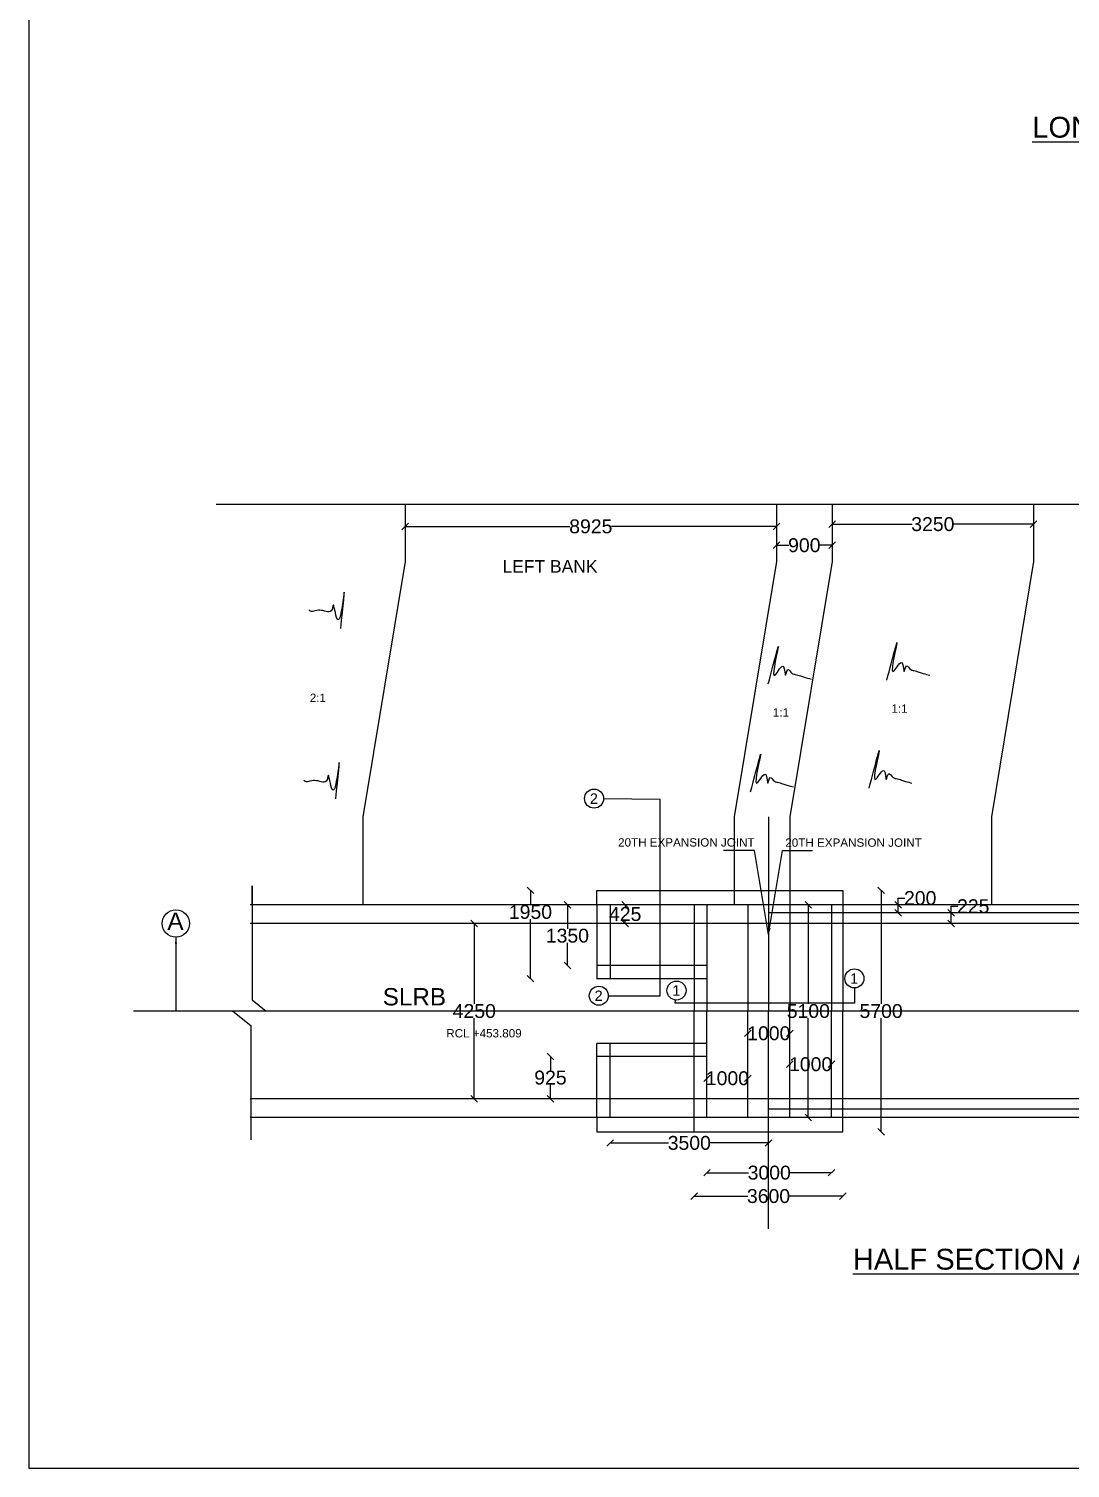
# Model space of a CAD drawing. Header units: millimetres. Extents: x 5124 to 3457305, y 2311 to 45956236.
# Drawn here: x 3411222 to 3426218, y 45925120 to 45945860 of the extents above; entities that cross this region are included whole.
import ezdxf

# ---------------------------------------------------------------- set-up
doc = ezdxf.new("R2010")
doc.units = ezdxf.units.MM
doc.header["$MEASUREMENT"] = 0
for name, color, linetype in [('DIMENSION', 7, 'Continuous'), ('DRAWING', 7, 'Continuous'), ('TEXT', 7, 'Continuous')]:
    doc.layers.add(name, color=color, linetype=linetype)
doc.styles.get("Standard").update_dxf_attribs({"font": 'arial.ttf', "height": 200})
doc.dimstyles.get("Standard").update_dxf_attribs({"dimtxt": 200, "dimasz": 110, "dimexe": 0.18, "dimexo": 0.0625, "dimgap": 0.09, "dimtad": 0, "dimtih": 1, "dimtoh": 1, "dimdec": 0, "dimzin": 0, "dimdsep": 46, "dimtxsty": 'Standard', "dimblk": 'OBLIQUE', "dimcen": 0.09, "dimse1": 1, "dimse2": 1, "dimadec": 0, "dimazin": 0, "dimtfac": 1, "dimtdec": 0, "dimtofl": 0, "dimtmove": 0, "dimatfit": 3, "dimfxl": 1, "dimtolj": 1, "dimtzin": 0, "dimarcsym": 0})

# ---------------------------------------------------------------- blocks, each defined once
blk = doc.blocks.new('_Oblique')
at = {"color": 0, "linetype": 'ByBlock', "lineweight": -2}
blk.add_line((-0.5, -0.5), (0.5, 0.5), dxfattribs=at)
blk = doc.blocks.new('*D57')
at = {"layer": 'Defpoints', "color": 0, "transparency": 16777216}
for p in [(3419401, 45933446), (3418446, 45932174), (3419401, 45932174)]:
    blk.add_point(p, dxfattribs=at)
at = {"layer": 'DRAWING', "color": 0, "lineweight": -2, "transparency": 16777216}
for p, q in [((3418446, 45933446), (3418446, 45933236)), ((3418446, 45932174), (3418446, 45933031))]:
    blk.add_line(p, q, dxfattribs=at)
at = {"layer": 'DRAWING', "color": 0, "lineweight": -2, "transparency": 16777216, "xscale": 95, "yscale": 95, "zscale": 95}
for p, rotation in [((3418446, 45933446), 90), ((3418446, 45932174), 270)]:
    blk.add_blockref('_Oblique', p, dxfattribs=dict(at, rotation=rotation))
at = {"layer": 'DRAWING', "color": 0, "transparency": 16777216, "insert": (3418446, 45933134), "char_height": 200, "attachment_point": 5}
blk.add_mtext('\\A1;1950', dxfattribs=at)
blk = doc.blocks.new('*D58')
at = {"layer": 'Defpoints', "color": 0, "transparency": 16777216}
for p in [(3419222, 45933239), (3418978, 45932362), (3419401, 45932362)]:
    blk.add_point(p, dxfattribs=at)
at = {"layer": 'DRAWING', "color": 0, "lineweight": -2, "transparency": 16777216}
for p, q in [((3418978, 45933239), (3418978, 45932894)), ((3418978, 45932362), (3418978, 45932689))]:
    blk.add_line(p, q, dxfattribs=at)
at = {"layer": 'DRAWING', "color": 0, "lineweight": -2, "transparency": 16777216, "xscale": 95, "yscale": 95, "zscale": 95}
for p, rotation in [((3418978, 45933239), 90), ((3418978, 45932362), 270)]:
    blk.add_blockref('_Oblique', p, dxfattribs=dict(at, rotation=rotation))
at = {"layer": 'DRAWING', "color": 0, "transparency": 16777216, "insert": (3418978, 45932792), "char_height": 200, "attachment_point": 5}
blk.add_mtext('\\A1;1350', dxfattribs=at)
blk = doc.blocks.new('*D59')
at = {"layer": 'Defpoints', "color": 0, "transparency": 16777216}
for p in [(3419810, 45933239), (3419810, 45933239), (3419810, 45932970)]:
    blk.add_point(p, dxfattribs=at)
at = {"layer": 'DRAWING', "color": 0, "lineweight": -2, "transparency": 16777216}
for p, q in [((3419810, 45933239), (3419810, 45933206)), ((3419810, 45932970), (3419810, 45933002))]:
    blk.add_line(p, q, dxfattribs=at)
at = {"layer": 'DRAWING', "color": 0, "lineweight": -2, "transparency": 16777216, "xscale": 95, "yscale": 95, "zscale": 95}
for p, rotation in [((3419810, 45933239), 90), ((3419810, 45932970), 270)]:
    blk.add_blockref('_Oblique', p, dxfattribs=dict(at, rotation=rotation))
at = {"layer": 'DRAWING', "color": 0, "transparency": 16777216, "insert": (3419810, 45933104), "char_height": 200, "attachment_point": 5}
blk.add_mtext('\\A1;425', dxfattribs=at)
blk = doc.blocks.new('*D60')
at = {"layer": 'Defpoints', "color": 0, "transparency": 16777216}
for p in [(3422575, 45933239), (3422447, 45930174), (3422575, 45930174)]:
    blk.add_point(p, dxfattribs=at)
at = {"layer": 'DRAWING', "color": 0, "lineweight": -2, "transparency": 16777216}
for p, q in [((3422447, 45933239), (3422447, 45931809)), ((3422447, 45930174), (3422447, 45931604))]:
    blk.add_line(p, q, dxfattribs=at)
at = {"layer": 'DRAWING', "color": 0, "lineweight": -2, "transparency": 16777216, "xscale": 95, "yscale": 95, "zscale": 95}
for p, rotation in [((3422447, 45933239), 90), ((3422447, 45930174), 270)]:
    blk.add_blockref('_Oblique', p, dxfattribs=dict(at, rotation=rotation))
at = {"layer": 'DRAWING', "color": 0, "transparency": 16777216, "insert": (3422447, 45931706), "char_height": 200, "attachment_point": 5}
blk.add_mtext('\\A1;5100', dxfattribs=at)
blk = doc.blocks.new('*D61')
at = {"layer": 'Defpoints', "color": 0, "transparency": 16777216}
for p in [(3422945, 45933446), (3423495, 45933446), (3422945, 45929968)]:
    blk.add_point(p, dxfattribs=at)
at = {"layer": 'DRAWING', "color": 0, "lineweight": -2, "transparency": 16777216}
for p, q in [((3423495, 45933446), (3423495, 45931809)), ((3423495, 45929968), (3423495, 45931604))]:
    blk.add_line(p, q, dxfattribs=at)
at = {"layer": 'DRAWING', "color": 0, "lineweight": -2, "transparency": 16777216, "xscale": 95, "yscale": 95, "zscale": 95}
for p, rotation in [((3423495, 45933446), 90), ((3423495, 45929968), 270)]:
    blk.add_blockref('_Oblique', p, dxfattribs=dict(at, rotation=rotation))
at = {"layer": 'DRAWING', "color": 0, "transparency": 16777216, "insert": (3423495, 45931706), "char_height": 200, "attachment_point": 5}
blk.add_mtext('\\A1;5700', dxfattribs=at)
blk = doc.blocks.new('*D62')
at = {"layer": 'Defpoints', "color": 0, "transparency": 16777216}
for p in [(3423741, 45933239), (3423766, 45933239), (3423766, 45933121)]:
    blk.add_point(p, dxfattribs=at)
at = {"layer": 'DRAWING', "color": 0, "lineweight": -2, "transparency": 16777216}
for p, q in [((3423741, 45933239), (3423741, 45933334)), ((3423741, 45933334), (3423836, 45933334)), ((3423741, 45933121), (3423741, 45933239))]:
    blk.add_line(p, q, dxfattribs=at)
at = {"layer": 'DRAWING', "color": 0, "lineweight": -2, "transparency": 16777216, "xscale": 95, "yscale": 95, "zscale": 95}
for p, rotation in [((3423741, 45933239), 90), ((3423741, 45933121), 270)]:
    blk.add_blockref('_Oblique', p, dxfattribs=dict(at, rotation=rotation))
at = {"layer": 'DRAWING', "color": 0, "transparency": 16777216, "insert": (3424058, 45933334), "char_height": 200, "attachment_point": 5}
blk.add_mtext('\\A1;200', dxfattribs=at)
blk = doc.blocks.new('*D63')
at = {"layer": 'Defpoints', "color": 0, "transparency": 16777216}
for p in [(3424503, 45933121), (3424503, 45933121), (3424503, 45932969.5)]:
    blk.add_point(p, dxfattribs=at)
at = {"layer": 'DRAWING', "color": 0, "lineweight": -2, "transparency": 16777216}
for p, q in [((3424503, 45933121), (3424503, 45933216)), ((3424503, 45933216), (3424598, 45933216)), ((3424503, 45932969.5), (3424503, 45933121))]:
    blk.add_line(p, q, dxfattribs=at)
at = {"layer": 'DRAWING', "color": 0, "lineweight": -2, "transparency": 16777216, "xscale": 95, "yscale": 95, "zscale": 95}
for p, rotation in [((3424503, 45933121), 90), ((3424503, 45932969.5), 270)]:
    blk.add_blockref('_Oblique', p, dxfattribs=dict(at, rotation=rotation))
at = {"layer": 'DRAWING', "color": 0, "transparency": 16777216, "insert": (3424821.487, 45933216), "char_height": 200, "attachment_point": 5}
blk.add_mtext('\\A1;225', dxfattribs=at)
blk = doc.blocks.new('*D64')
at = {"layer": 'Defpoints', "color": 0, "transparency": 16777216}
for p in [(3421577, 45931386), (3422180, 45931386), (3422180, 45931386)]:
    blk.add_point(p, dxfattribs=at)
at = {"layer": 'DRAWING', "color": 0, "lineweight": -2, "transparency": 16777216}
for p, q in [((3421577, 45931386), (3421590, 45931386)), ((3422180, 45931386), (3422167, 45931386))]:
    blk.add_line(p, q, dxfattribs=at)
at = {"layer": 'DRAWING', "color": 0, "lineweight": -2, "transparency": 16777216, "xscale": 95, "yscale": 95, "zscale": 95, "rotation": 180}
blk.add_blockref('_Oblique', (3421577, 45931386), dxfattribs=at)
at = {"layer": 'DRAWING', "color": 0, "lineweight": -2, "transparency": 16777216, "xscale": 95, "yscale": 95, "zscale": 95}
blk.add_blockref('_Oblique', (3422180, 45931386), dxfattribs=at)
at = {"layer": 'DRAWING', "color": 0, "transparency": 16777216, "insert": (3421878, 45931386), "char_height": 200, "attachment_point": 5}
blk.add_mtext('\\A1;1000', dxfattribs=at)
blk = doc.blocks.new('*D65')
at = {"layer": 'Defpoints', "color": 0, "transparency": 16777216}
for p in [(3422180, 45930940), (3422780, 45930940), (3422780, 45930940)]:
    blk.add_point(p, dxfattribs=at)
at = {"layer": 'DRAWING', "color": 0, "lineweight": -2, "transparency": 16777216}
for p, q in [((3422180, 45930940), (3422191, 45930940)), ((3422780, 45930940), (3422769, 45930940))]:
    blk.add_line(p, q, dxfattribs=at)
at = {"layer": 'DRAWING', "color": 0, "lineweight": -2, "transparency": 16777216, "xscale": 95, "yscale": 95, "zscale": 95, "rotation": 180}
blk.add_blockref('_Oblique', (3422180, 45930940), dxfattribs=at)
at = {"layer": 'DRAWING', "color": 0, "lineweight": -2, "transparency": 16777216, "xscale": 95, "yscale": 95, "zscale": 95}
blk.add_blockref('_Oblique', (3422780, 45930940), dxfattribs=at)
at = {"layer": 'DRAWING', "color": 0, "transparency": 16777216, "insert": (3422480, 45930940), "char_height": 200, "attachment_point": 5}
blk.add_mtext('\\A1;1000', dxfattribs=at)
blk = doc.blocks.new('*D66')
at = {"layer": 'Defpoints', "color": 0, "transparency": 16777216}
for p in [(3420988, 45930738), (3420988, 45930738), (3421577, 45930738)]:
    blk.add_point(p, dxfattribs=at)
at = {"layer": 'DRAWING', "color": 0, "lineweight": -2, "transparency": 16777216}
for p, q in [((3420988, 45930738), (3420993, 45930738)), ((3421577, 45930738), (3421571, 45930738))]:
    blk.add_line(p, q, dxfattribs=at)
at = {"layer": 'DRAWING', "color": 0, "lineweight": -2, "transparency": 16777216, "xscale": 95, "yscale": 95, "zscale": 95, "rotation": 180}
blk.add_blockref('_Oblique', (3420988, 45930738), dxfattribs=at)
at = {"layer": 'DRAWING', "color": 0, "lineweight": -2, "transparency": 16777216, "xscale": 95, "yscale": 95, "zscale": 95}
blk.add_blockref('_Oblique', (3421577, 45930738), dxfattribs=at)
at = {"layer": 'DRAWING', "color": 0, "transparency": 16777216, "insert": (3421282, 45930738), "char_height": 200, "attachment_point": 5}
blk.add_mtext('\\A1;1000', dxfattribs=at)
blk = doc.blocks.new('*D67')
at = {"layer": 'Defpoints', "color": 0, "transparency": 16777216}
for p in [(3419592, 45930174), (3419592, 45929806), (3421874, 45929838)]:
    blk.add_point(p, dxfattribs=at)
at = {"layer": 'DRAWING', "color": 0, "lineweight": -2, "transparency": 16777216}
for p, q in [((3419592, 45929806), (3420435, 45929806)), ((3421874, 45929806), (3421031, 45929806))]:
    blk.add_line(p, q, dxfattribs=at)
at = {"layer": 'DRAWING', "color": 0, "lineweight": -2, "transparency": 16777216, "xscale": 95, "yscale": 95, "zscale": 95, "rotation": 180}
blk.add_blockref('_Oblique', (3419592, 45929806), dxfattribs=at)
at = {"layer": 'DRAWING', "color": 0, "lineweight": -2, "transparency": 16777216, "xscale": 95, "yscale": 95, "zscale": 95}
blk.add_blockref('_Oblique', (3421874, 45929806), dxfattribs=at)
at = {"layer": 'DRAWING', "color": 0, "transparency": 16777216, "insert": (3420733, 45929806), "char_height": 200, "attachment_point": 5}
blk.add_mtext('\\A1;3500', dxfattribs=at)
blk = doc.blocks.new('*D68')
at = {"layer": 'Defpoints', "color": 0, "transparency": 16777216}
for p in [(3420988, 45930174), (3422780, 45930174), (3422780, 45929378)]:
    blk.add_point(p, dxfattribs=at)
at = {"layer": 'DRAWING', "color": 0, "lineweight": -2, "transparency": 16777216}
for p, q in [((3420988, 45929378), (3421586, 45929378)), ((3422780, 45929378), (3422182, 45929378))]:
    blk.add_line(p, q, dxfattribs=at)
at = {"layer": 'DRAWING', "color": 0, "lineweight": -2, "transparency": 16777216, "xscale": 95, "yscale": 95, "zscale": 95, "rotation": 180}
blk.add_blockref('_Oblique', (3420988, 45929378), dxfattribs=at)
at = {"layer": 'DRAWING', "color": 0, "lineweight": -2, "transparency": 16777216, "xscale": 95, "yscale": 95, "zscale": 95}
blk.add_blockref('_Oblique', (3422780, 45929378), dxfattribs=at)
at = {"layer": 'DRAWING', "color": 0, "transparency": 16777216, "insert": (3421884, 45929378), "char_height": 200, "attachment_point": 5}
blk.add_mtext('\\A1;3000', dxfattribs=at)
blk = doc.blocks.new('*D69')
at = {"layer": 'Defpoints', "color": 0, "transparency": 16777216}
for p in [(3420802, 45930174), (3422945, 45929968), (3422945, 45929040)]:
    blk.add_point(p, dxfattribs=at)
at = {"layer": 'DRAWING', "color": 0, "lineweight": -2, "transparency": 16777216}
for p, q in [((3420802, 45929040), (3421575, 45929040)), ((3422945, 45929040), (3422172, 45929040))]:
    blk.add_line(p, q, dxfattribs=at)
at = {"layer": 'DRAWING', "color": 0, "lineweight": -2, "transparency": 16777216, "xscale": 95, "yscale": 95, "zscale": 95, "rotation": 180}
blk.add_blockref('_Oblique', (3420802, 45929040), dxfattribs=at)
at = {"layer": 'DRAWING', "color": 0, "lineweight": -2, "transparency": 16777216, "xscale": 95, "yscale": 95, "zscale": 95}
blk.add_blockref('_Oblique', (3422945, 45929040), dxfattribs=at)
at = {"layer": 'DRAWING', "color": 0, "transparency": 16777216, "insert": (3421874, 45929040), "char_height": 200, "attachment_point": 5}
blk.add_mtext('\\A1;3600', dxfattribs=at)
blk = doc.blocks.new('*D70')
at = {"layer": 'Defpoints', "color": 0, "transparency": 16777216}
for p in [(3419401, 45931051), (3418734, 45930444), (3419401, 45930444)]:
    blk.add_point(p, dxfattribs=at)
at = {"layer": 'DRAWING', "color": 0, "lineweight": -2, "transparency": 16777216}
for p, q in [((3418734, 45931051), (3418734, 45930849)), ((3418734, 45930444), (3418734, 45930645))]:
    blk.add_line(p, q, dxfattribs=at)
at = {"layer": 'DRAWING', "color": 0, "lineweight": -2, "transparency": 16777216, "xscale": 95, "yscale": 95, "zscale": 95}
for p, rotation in [((3418734, 45931051), 90), ((3418734, 45930444), 270)]:
    blk.add_blockref('_Oblique', p, dxfattribs=dict(at, rotation=rotation))
at = {"layer": 'DRAWING', "color": 0, "transparency": 16777216, "insert": (3418734, 45930747), "char_height": 200, "attachment_point": 5}
blk.add_mtext('\\A1;925', dxfattribs=at)
blk = doc.blocks.new('*D71')
at = {"layer": 'Defpoints', "color": 0, "transparency": 16777216}
for p in [(3417637, 45932970), (3417637, 45930444), (3417637, 45930444)]:
    blk.add_point(p, dxfattribs=at)
at = {"layer": 'DRAWING', "color": 0, "lineweight": -2, "transparency": 16777216}
for p, q in [((3417637, 45932970), (3417637, 45931809)), ((3417637, 45930444), (3417637, 45931604))]:
    blk.add_line(p, q, dxfattribs=at)
at = {"layer": 'DRAWING', "color": 0, "lineweight": -2, "transparency": 16777216, "xscale": 95, "yscale": 95, "zscale": 95}
for p, rotation in [((3417637, 45932970), 90), ((3417637, 45930444), 270)]:
    blk.add_blockref('_Oblique', p, dxfattribs=dict(at, rotation=rotation))
at = {"layer": 'DRAWING', "color": 0, "transparency": 16777216, "insert": (3417637, 45931706), "char_height": 200, "attachment_point": 5}
blk.add_mtext('\\A1;4250', dxfattribs=at)
blk = doc.blocks.new('*D93')
at = {"layer": 'Defpoints', "color": 0, "transparency": 16777216}
for p in [(3416642, 45938690), (3421988, 45938690), (3421988, 45938690)]:
    blk.add_point(p, dxfattribs=at)
at = {"layer": 'DRAWING', "color": 0, "lineweight": -2, "transparency": 16777216}
for p, q in [((3416642, 45938690), (3419015, 45938690)), ((3421988, 45938690), (3419615, 45938690))]:
    blk.add_line(p, q, dxfattribs=at)
at = {"layer": 'DRAWING', "color": 0, "lineweight": -2, "transparency": 16777216, "xscale": 95, "yscale": 95, "zscale": 95, "rotation": 180}
blk.add_blockref('_Oblique', (3416642, 45938690), dxfattribs=at)
at = {"layer": 'DRAWING', "color": 0, "lineweight": -2, "transparency": 16777216, "xscale": 95, "yscale": 95, "zscale": 95}
blk.add_blockref('_Oblique', (3421988, 45938690), dxfattribs=at)
at = {"layer": 'DRAWING', "color": 0, "transparency": 16777216, "insert": (3419315, 45938690), "char_height": 200, "attachment_point": 5}
blk.add_mtext('\\A1;8925', dxfattribs=at)
blk = doc.blocks.new('*D94')
at = {"layer": 'Defpoints', "color": 0, "transparency": 16777216}
for p in [(3421988, 45938418), (3422789, 45938418), (3422789, 45938418)]:
    blk.add_point(p, dxfattribs=at)
at = {"layer": 'DRAWING', "color": 0, "lineweight": -2, "transparency": 16777216}
for p, q in [((3421988, 45938418), (3422168, 45938418)), ((3422789, 45938418), (3422609, 45938418))]:
    blk.add_line(p, q, dxfattribs=at)
at = {"layer": 'DRAWING', "color": 0, "lineweight": -2, "transparency": 16777216, "xscale": 95, "yscale": 95, "zscale": 95, "rotation": 180}
blk.add_blockref('_Oblique', (3421988, 45938418), dxfattribs=at)
at = {"layer": 'DRAWING', "color": 0, "lineweight": -2, "transparency": 16777216, "xscale": 95, "yscale": 95, "zscale": 95}
blk.add_blockref('_Oblique', (3422789, 45938418), dxfattribs=at)
at = {"layer": 'DRAWING', "color": 0, "transparency": 16777216, "insert": (3422389, 45938418), "char_height": 200, "attachment_point": 5}
blk.add_mtext('\\A1;900', dxfattribs=at)
blk = doc.blocks.new('*D95')
at = {"layer": 'Defpoints', "color": 0, "transparency": 16777216}
for p in [(3422789, 45938722), (3425690, 45938722), (3425690, 45938722)]:
    blk.add_point(p, dxfattribs=at)
at = {"layer": 'DRAWING', "color": 0, "lineweight": -2, "transparency": 16777216}
for p, q in [((3422789, 45938722), (3423941, 45938722)), ((3425690, 45938722), (3424538, 45938722))]:
    blk.add_line(p, q, dxfattribs=at)
at = {"layer": 'DRAWING', "color": 0, "lineweight": -2, "transparency": 16777216, "xscale": 95, "yscale": 95, "zscale": 95, "rotation": 180}
blk.add_blockref('_Oblique', (3422789, 45938722), dxfattribs=at)
at = {"layer": 'DRAWING', "color": 0, "lineweight": -2, "transparency": 16777216, "xscale": 95, "yscale": 95, "zscale": 95}
blk.add_blockref('_Oblique', (3425690, 45938722), dxfattribs=at)
at = {"layer": 'DRAWING', "color": 0, "transparency": 16777216, "insert": (3424240, 45938722), "char_height": 200, "attachment_point": 5}
blk.add_mtext('\\A1;3250', dxfattribs=at)

msp = doc.modelspace()

# ---------------------------------------------------------------- linework, layer by layer
at = {"layer": 'DIMENSION'}
for points in [[(3421871.1, 45936420.8), (3422010.2, 45936926.7), (3421974.5, 45936553.2), (3422089.5, 45936670.8), (3422118.6, 45936545.3), (3422153.9, 45936627.7), (3422215.1, 45936572.8), (3422258.6, 45936557.6), (3422335.5, 45936536.5), (3422393.8, 45936517.3), (3422488.4, 45936491.3)], [(3423578.1, 45936474.9), (3423717.2, 45936980.8), (3423681.5, 45936607.3), (3423796.5, 45936724.9), (3423825.6, 45936599.4), (3423861, 45936681.8), (3423922.2, 45936626.9), (3423965.7, 45936611.7), (3424042.5, 45936590.6), (3424100.8, 45936571.4), (3424195.4, 45936545.4)], [(3421615.5, 45934865.9), (3421754.5, 45935371.7), (3421718.9, 45934998.3), (3421833.9, 45935115.9), (3421862.9, 45934990.4), (3421898.3, 45935072.8), (3421959.5, 45935017.8), (3422003, 45935002.7), (3422079.9, 45934981.6), (3422138.2, 45934962.3), (3422232.8, 45934936.3)], [(3423322.5, 45934920), (3423461.6, 45935425.8), (3423425.9, 45935052.4), (3423540.9, 45935170), (3423570, 45935044.5), (3423605.4, 45935126.9), (3423666.5, 45935071.9), (3423710.1, 45935056.8), (3423786.9, 45935035.7), (3423845.2, 45935016.5), (3423939.8, 45934990.5)]]:
    msp.add_spline(points, degree=3, dxfattribs=at)
at = {"layer": 'DRAWING'}
msp.add_lwpolyline([(3457305, 45956236), (3411222.5, 45956236), (3411222.5, 45925120), (3457305, 45925120)], close=True, dxfattribs=at)
for points in [[(3429178.5, 45937957), (3428610.5, 45938974.5), (3428594, 45939008), (3413920, 45939008)], [(3416641.5, 45939008), (3416641.5, 45938183), (3416034, 45934505.5), (3416034, 45933239)], [(3421988.5, 45939008), (3421988.5, 45938183), (3421381, 45934505.5), (3421381, 45933239)], [(3422789, 45939008), (3422789, 45938183), (3422181.5, 45934505.5), (3422181.5, 45933239)], [(3425690, 45939008), (3425690, 45938183), (3425082.5, 45934505.5), (3425082.5, 45933239)], [(3419567.1, 45931928.1), (3420314.5, 45931928.1), (3420314.5, 45934755.5), (3419498.5, 45934766.2)], [(3421874.5, 45934506), (3421874.5, 45931706.5)], [(3414439.5, 45933239), (3414439.5, 45933510.5), (3414439.5, 45931869.5), (3414640.5, 45931706.5), (3414160, 45931706.5), (3414420, 45931501), (3414420, 45929850.5)], [(3419401, 45933239), (3419401, 45933445.5), (3422945, 45933445.5), (3422945, 45933212.5)], [(3429228.5, 45933239), (3414410, 45933239)], [(3419401, 45933239), (3419401, 45932173.5)], [(3419591.5, 45933239), (3419591.5, 45932173.5)], [(3420802, 45933239), (3420802, 45931706.5)], [(3420987.5, 45933239), (3420987.5, 45931706.5)], [(3421577, 45933239), (3421577, 45931706.5)], [(3421874.5, 45933239), (3421874.5, 45932969.5)], [(3422180, 45933239), (3422180, 45931706.5)], [(3422780.5, 45933239), (3422780.5, 45931706.5)], [(3422945, 45933239), (3422945, 45931706.5)], [(3429228.5, 45933121), (3421874.5, 45933121)], [(3429228.5, 45932969.5), (3414410, 45932969.5)], [(3420987.5, 45932362), (3419401, 45932362)], [(3420987.5, 45932173.5), (3419401, 45932173.5)], [(3423109.6, 45932040), (3423109.6, 45931818.5), (3420531.5, 45931818.5), (3420535.9, 45931866.1)], [(3442404, 45931706.5), (3412728, 45931706.5)], [(3420802, 45929967.5), (3420802, 45931706.5)], [(3420987.5, 45930174), (3420987.5, 45931706.5)], [(3421577, 45930174), (3421577, 45931706.5)], [(3421874.5, 45928567), (3421874.5, 45931706.5)], [(3422180, 45930174), (3422180, 45931706.5)], [(3422780.5, 45930174), (3422780.5, 45931706.5)], [(3422945, 45930174), (3422945, 45931706.5)], [(3419401, 45930174), (3419401, 45931239.5)], [(3420987.5, 45931239.5), (3419401, 45931239.5)], [(3419591.5, 45930174), (3419591.5, 45931239.5)], [(3420987.5, 45931051), (3419401, 45931051)], [(3429228.5, 45930443.5), (3414410, 45930443.5)], [(3421874.5, 45930174), (3421874.5, 45930443.5)], [(3429228.5, 45930292), (3421874.5, 45930292)], [(3429228.5, 45930174), (3414410, 45930174)], [(3419401, 45930174), (3419401, 45929967.5), (3422945, 45929967.5), (3422945, 45930200.5)]]:
    msp.add_lwpolyline(points, dxfattribs=at)
for centre, radius in [((3419361.4, 45934767.9), 137.1), ((3413340.9, 45932968.9), 196.9), ((3423109.6, 45932177.1), 137.1), ((3419430.1, 45931928.1), 137.1), ((3420548.6, 45932002.6), 137.1)]:
    msp.add_circle(centre, radius, dxfattribs=at)
for points in [[(3415715.5, 45937220.4), (3415760.4, 45937714.1), (3415662.7, 45937355), (3415604.4, 45937556.3), (3415577.7, 45937473), (3415505.3, 45937462), (3415437.6, 45937480.8), (3415343.1, 45937473), (3415278.6, 45937468.2), (3415256.5, 45937484)], [(3415643.5, 45934766), (3415688.4, 45935259.7), (3415590.7, 45934900.6), (3415532.4, 45935101.9), (3415505.7, 45935018.5), (3415433.3, 45935007.5), (3415365.6, 45935026.4), (3415271.1, 45935018.5), (3415206.5, 45935013.8), (3415184.5, 45935029.5)]]:
    msp.add_spline(points, degree=3, dxfattribs=at)

# ---------------------------------------------------------------- texts
at = {"layer": 'TEXT'}
for s, height, p in [("%%ULONGITUDINAL SECTION AT 'A-A'", 300, (3425671.6, 45944291.9)), ('LEFT BANK', 180, (3418042.9, 45938024.1)), ('2:1', 120, (3415268.5, 45936161.2)), ('1:1', 120, (3423643.5, 45936004.1)), ('1:1', 120, (3421936.5, 45935950)), ('2', 150, (3419300.5, 45934692.5)), ('20TH EXPANSION JOINT ', 120, (3419707.7, 45934077.2)), ('20TH EXPANSION JOINT ', 120, (3422115.7, 45934074.2)), ('A', 250, (3413217.5, 45932877)), ('1', 150, (3423048.6, 45932101.6)), ('SLRB', 250, (3416318.7, 45931788.1)), ('2', 150, (3419369.1, 45931852.6)), ('1', 150, (3420487.6, 45931927.1)), ('RCL +453.809', 120, (3417233.7, 45931327)), ('%%UHALF SECTION AT TOP AND HALF SECTION AT BOTTOM', 300, (3423087.7, 45927981.5))]:
    msp.add_text(s, height=height, dxfattribs=at).set_placement(p)

# ---------------------------------------------------------------- dimensions: what is measured, and where the dimension line sits
at = {"layer": 'DRAWING'}
for base, p1, p2, text, picture, middle in [((3421988.5, 45938690), (3416641.5, 45938690), (3421988.5, 45938690), '8925', '*D93', (3419315, 45938690)), ((3425690, 45938722.5), (3422789, 45938722.5), (3425690, 45938722.5), '3250', '*D95', (3424239.5, 45938722.5)), ((3422789, 45938417.5), (3421988.5, 45938417.5), (3422789, 45938417.5), '900', '*D94', (3422388.8, 45938417.5)), ((3422180, 45931386), (3421577, 45931386), (3422180, 45931386), '1000', '*D64', (3421878.5, 45931386)), ((3422780.5, 45930940.2), (3422180, 45930940.2), (3422780.5, 45930940.2), '1000', '*D65', (3422480.2, 45930940.2)), ((3420987.5, 45930737.5), (3421577, 45930737.5), (3420987.5, 45930737.5), '1000', '*D66', (3421282.2, 45930737.5)), ((3419591.5, 45929805.5), (3421874.5, 45929838), (3419591.5, 45930174), '3500', '*D67', (3420733, 45929805.5)), ((3422945, 45929040), (3420802, 45930174), (3422945, 45929967.5), '3600', '*D69', (3421873.5, 45929040)), ((3422780.5, 45929377.5), (3420987.5, 45930174), (3422780.5, 45930174), '3000', '*D68', (3421884, 45929377.5))]:
    dim = msp.add_linear_dim(base=base, p1=p1, p2=p2, text=text, dimstyle='Standard', override={"dimasz": 95, "dimarcsym": 1}, dxfattribs=at)
    dim.commit()
    dim.dimension.update_dxf_attribs({"geometry": picture, "text_midpoint": middle})
for base, p1, p2, text, picture, middle in [((3418446, 45932173.5), (3419401, 45933445.5), (3419401, 45932173.5), '1950', '*D57', (3418446, 45933133.5)), ((3418977.5, 45932362), (3419222.5, 45933239), (3419401, 45932362), '1350', '*D58', (3418977.5, 45932791.5))]:
    dim = msp.add_linear_dim(base=base, p1=p1, p2=p2, angle=90, text=text, dimstyle='Standard', override={"dimasz": 95, "dimarcsym": 1}, dxfattribs=at)
    dim.commit()
    dim.dimension.update_dxf_attribs({"geometry": picture, "text_midpoint": middle, "dimtype": 160})
for base, p1, p2, text, picture, middle in [((3423495, 45933445.5), (3422945, 45929967.5), (3422945, 45933445.5), '5700', '*D61', (3423495, 45931706.5)), ((3423741, 45933239), (3423765.5, 45933121), (3423765.5, 45933239), '200', '*D62', (3424058.4, 45933334)), ((3419810, 45933239), (3419810, 45932969.5), (3419810, 45933239), '425', '*D59', (3419810, 45933104.2)), ((3422447, 45930174), (3422575, 45933239), (3422575, 45930174), '5100', '*D60', (3422447, 45931706.5)), ((3424503, 45933121), (3424503, 45932969.5), (3424503, 45933121), '225', '*D63', (3424821.5, 45933216)), ((3417637, 45930443.5), (3417637, 45932969.5), (3417637, 45930443.5), '4250', '*D71', (3417637, 45931706.5)), ((3418734.5, 45930443.5), (3419401, 45931051), (3419401, 45930443.5), '925', '*D70', (3418734.5, 45930747.2))]:
    dim = msp.add_linear_dim(base=base, p1=p1, p2=p2, angle=90, text=text, dimstyle='Standard', override={"dimasz": 95, "dimarcsym": 1}, dxfattribs=at)
    dim.commit()
    dim.dimension.update_dxf_attribs({"geometry": picture, "text_midpoint": middle})

# ---------------------------------------------------------------- leaders
for points in [[(3421874.5, 45932809), (3421672.5, 45934022), (3421224, 45934022)], [(3421874.5, 45932809), (3422075.5, 45934022), (3422505.5, 45934022)], [(3413340.9, 45932772), (3413340.9, 45931706.5)]]:
    msp.add_leader(points, dimstyle='Standard', override={"dimasz": 95, "dimgap": 0.09, "dimtad": 0, "dimarcsym": 1}, dxfattribs=at)

doc.saveas('drawing.dxf')
